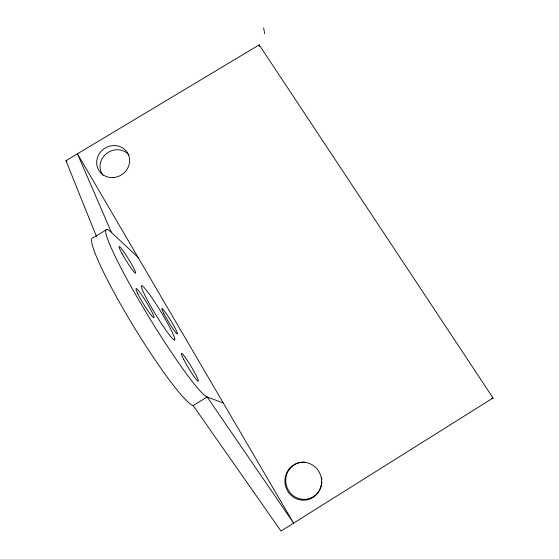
<?xml version="1.0" encoding="UTF-8"?>
<svg xmlns="http://www.w3.org/2000/svg" width="559" height="559" viewBox="0 0 559 559"><rect width="100%" height="100%" fill="white"/><g stroke="black" fill="none" stroke-linecap="round" stroke-linejoin="round"><path stroke-width="0.84" d="M96.448 236.513L65.948 160.671L259.201 44.881L493.052 397.987L280.988 531.05L193.197 405.589A98.139 10.887 58.6 0 1 129.527 319.587A98.139 10.887 58.6 0 1 93.157 237.764L106.916 229.449M193.197 405.589L207.158 396.974L223.293 402.997M491.494 398.476L493.052 397.987M111.451 232.453A98.07 9.161 58.6 0 0 138.478 299.512A98.07 9.161 58.6 0 0 207.158 396.974L293.608 523.133L77.428 153.788L111.451 232.453L138.066 257.392M65.948 160.671L67.038 161.81M259.201 44.881L259.523 46.46M263.638 27.95L264.687 33.701M321.872 481.935A18.671 18.056 79.5 0 1 302.852 499.334A18.671 18.056 79.5 0 1 285.768 479.489A18.671 18.056 79.5 0 1 304.816 462.118M321.649 477.875A18.671 18.056 79.5 0 1 321.844 479.496M102.989 175.379A16.56 15.498 -32.9 0 1 106.601 153.459A16.56 15.498 -32.9 0 1 129.045 154.997M174.82 339.823L174.597 338.006A31.863 2.963 58.6 0 0 148.338 292.769A31.863 2.963 58.6 0 0 149.819 304.578A31.863 2.963 58.6 0 0 174.82 339.823M183.722 359.416A16.218 1.523 59 0 0 197.984 381.196A16.218 1.523 59 0 0 187.943 361.359A16.218 1.523 59 0 0 183.722 359.416M163.717 313.368A14.918 1.3 58.7 0 0 177.042 333.87A14.918 1.3 58.7 0 0 168.175 316.457A14.918 1.3 58.7 0 0 163.717 313.368M122.121 253.723A15.708 1.432 58.3 0 0 135.634 273.253A15.708 1.432 58.3 0 0 124.391 252.682A15.708 1.432 58.3 0 0 122.121 253.723M137.87 293.859A17.077 1.698 58.5 0 0 153.369 317.484A17.077 1.698 58.5 0 0 143.719 297.905A17.077 1.698 58.5 0 0 137.87 293.859M287.102 472.062A18.964 18.335 79.6 0 0 303.782 500.2A18.964 18.335 79.6 0 0 318.889 471.516A18.964 18.335 79.6 0 0 287.102 472.062M112.96 177.573A16.791 15.701 -32.8 0 0 127.494 152.866A16.791 15.701 -32.8 0 0 98.957 154.263A16.791 15.701 -32.8 0 0 112.96 177.573"/></g></svg>
